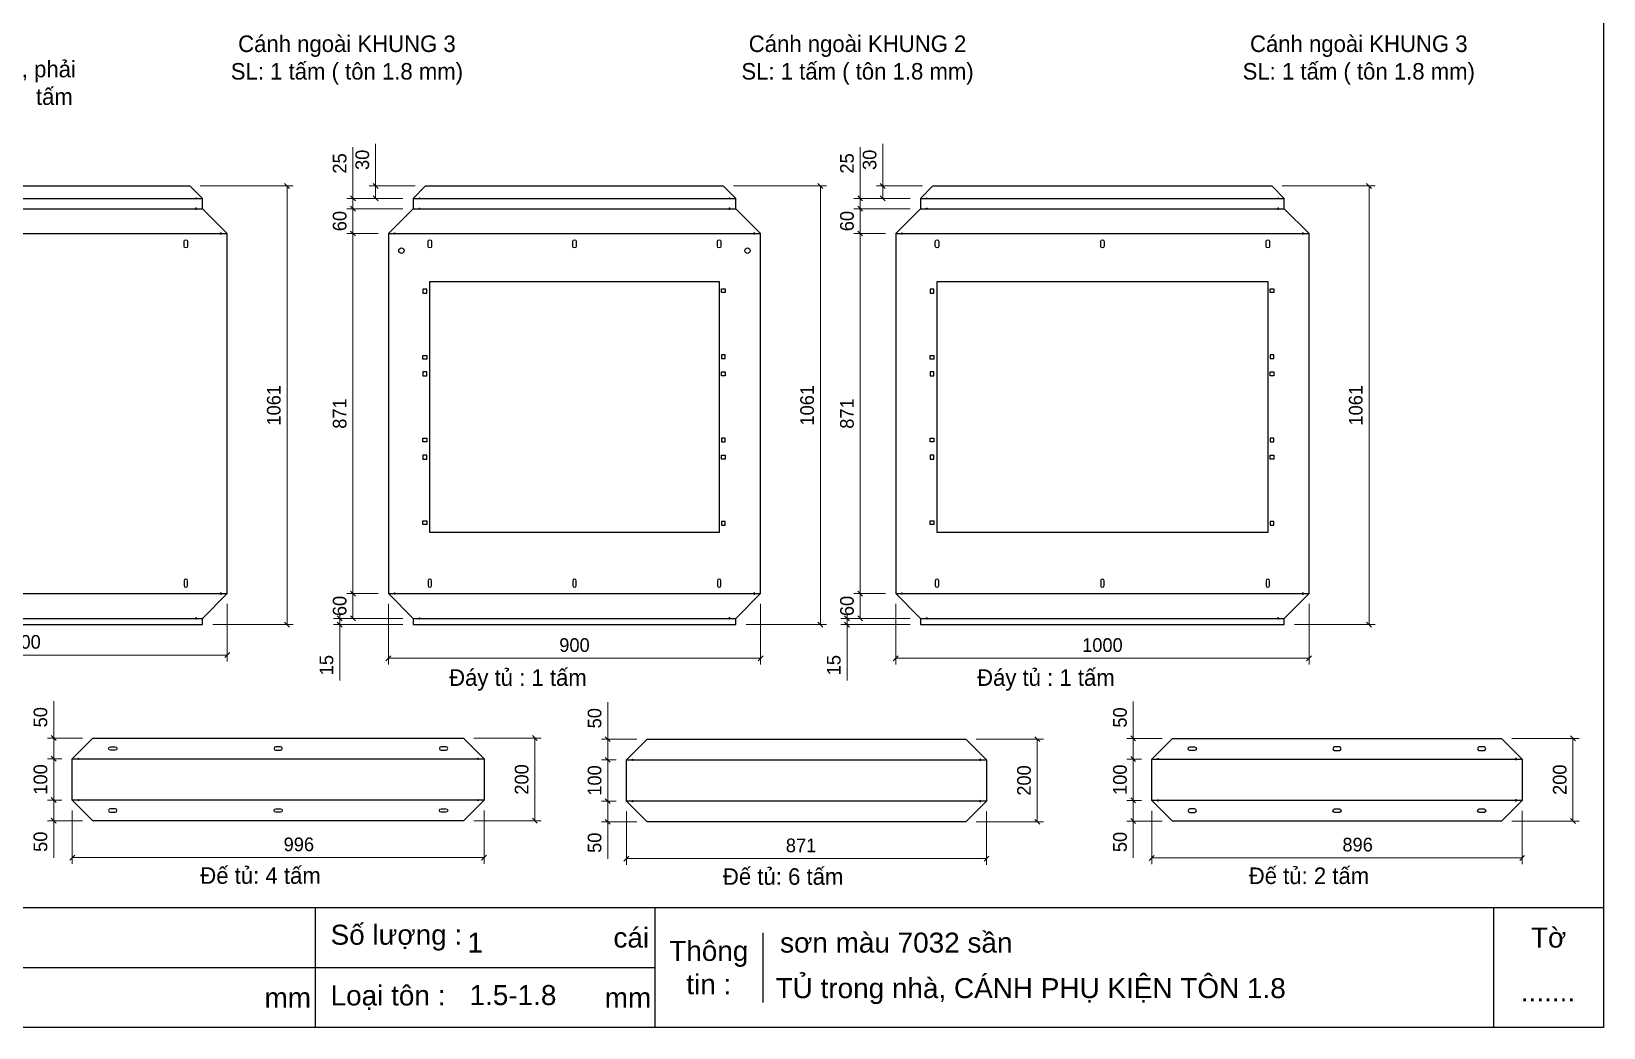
# Model space of a CAD drawing. Header units: millimetres. Extents: x 0 to 7175, y 0 to 5073.
# Drawn here: x 3372 to 7175, y 0 to 2409 of the extents above; entities that cross this region are included whole.
import ezdxf

# ---------------------------------------------------------------- set-up
doc = ezdxf.new("R2010")
doc.units = ezdxf.units.MM
doc.layers.add('CNC', color=7, linetype='Continuous')
doc.layers.add('DIM', color=253, linetype='Continuous')
doc.styles.add('Arial', font='arial.ttf')
doc.dimstyles.new('Dim-33', dxfattribs={"dimtxt": 33, "dimasz": 12, "dimexe": 15, "dimexo": 25, "dimgap": 15, "dimtad": 1, "dimdec": 0, "dimtxsty": 'Standard', "dimblk": 'OBLIQUE', "dimcen": 10, "dimclrd": 5, "dimclre": 5, "dimclrt": 3, "dimazin": 3, "dimtfac": 1, "dimtdec": 0, "dimtmove": 0, "dimatfit": 3, "dimldrblk": 'OPEN30', "dimlwd": 9, "dimlwe": 9})

# ---------------------------------------------------------------- blocks, each defined once
blk = doc.blocks.new('*D44')
at = {"color": 0, "linetype": 'ByBlock', "lineweight": -2}
for p, q in [((4241.8, 899.2), (4229.8, 887.2)), ((5129.8, 887.2), (5141.8, 899.2))]:
    blk.add_line(p, q, dxfattribs=at)
at = {"layer": 'Defpoints', "color": 0, "transparency": 16777216}
for p in [(4235.8, 1049.7), (5135.8, 1049.7), (5135.8, 893.2)]:
    blk.add_point(p, dxfattribs=at)
at = {"layer": 'DIM', "color": 5, "lineweight": 9, "transparency": 16777216}
for p, q in [((4235.8, 1024.7), (4235.8, 878.2)), ((5135.8, 1024.7), (5135.8, 878.2)), ((4235.8, 893.2), (5135.8, 893.2))]:
    blk.add_line(p, q, dxfattribs=at)
at = {"layer": 'DIM', "color": 3, "transparency": 16777216, "insert": (4685.8, 925), "char_height": 33, "attachment_point": 5}
blk.add_mtext('900', dxfattribs=at)
blk = doc.blocks.new('_Oblique')
at = {"color": 0, "linetype": 'ByBlock', "lineweight": -2}
blk.add_line((-0.5, -0.5), (0.5, 0.5), dxfattribs=at)
blk = doc.blocks.new('_Open30')
at = {"color": 0, "linetype": 'ByBlock', "lineweight": -2}
for p, q in [((-1, 0.27), (0, 0)), ((0, 0), (-1, -0.27)), ((0, 0), (-1, 0))]:
    blk.add_line(p, q, dxfattribs=at)
blk = doc.blocks.new('*D45')
at = {"color": 0, "linetype": 'ByBlock', "lineweight": -2}
for p, q in [((4155.9, 1914.7), (4143.9, 1926.7)), ((4143.9, 1055.7), (4155.9, 1043.7))]:
    blk.add_line(p, q, dxfattribs=at)
at = {"layer": 'Defpoints', "color": 0, "transparency": 16777216}
for p in [(4235.8, 1920.7), (4149.9, 1049.7), (4235.8, 1049.7)]:
    blk.add_point(p, dxfattribs=at)
at = {"layer": 'DIM', "color": 5, "lineweight": 9, "transparency": 16777216}
for p, q in [((4210.8, 1920.7), (4134.9, 1920.7)), ((4149.9, 1920.7), (4149.9, 1049.7)), ((4210.8, 1049.7), (4134.9, 1049.7))]:
    blk.add_line(p, q, dxfattribs=at)
at = {"layer": 'DIM', "color": 3, "transparency": 16777216, "insert": (4118, 1485.2), "char_height": 33, "attachment_point": 5, "rotation": 90}
blk.add_mtext('871', dxfattribs=at)
blk = doc.blocks.new('*D46')
at = {"color": 0, "linetype": 'ByBlock', "lineweight": -2}
for p, q in [((4155.9, 1043.7), (4143.9, 1055.7)), ((4143.9, 995.7), (4155.9, 983.7))]:
    blk.add_line(p, q, dxfattribs=at)
at = {"layer": 'Defpoints', "color": 0, "transparency": 16777216}
for p in [(4235.8, 1049.7), (4149.9, 989.7), (4295.8, 989.7)]:
    blk.add_point(p, dxfattribs=at)
at = {"layer": 'DIM', "color": 5, "lineweight": 9, "transparency": 16777216}
for p, q in [((4210.8, 1049.7), (4134.9, 1049.7)), ((4149.9, 1049.7), (4149.9, 989.7)), ((4270.8, 989.7), (4134.9, 989.7))]:
    blk.add_line(p, q, dxfattribs=at)
at = {"layer": 'DIM', "color": 3, "transparency": 16777216, "insert": (4118, 1019.7), "char_height": 33, "attachment_point": 5, "rotation": 90}
blk.add_mtext('60', dxfattribs=at)
blk = doc.blocks.new('*D47')
at = {"color": 0, "linetype": 'ByBlock', "lineweight": -2}
for p, q in [((4112, 995.7), (4124, 983.7)), ((4124, 968.7), (4112, 980.7))]:
    blk.add_line(p, q, dxfattribs=at)
at = {"layer": 'Defpoints', "color": 0, "transparency": 16777216}
for p in [(4295.8, 989.7), (4118, 974.7), (4295.8, 974.7)]:
    blk.add_point(p, dxfattribs=at)
at = {"layer": 'DIM', "color": 5, "lineweight": 9, "transparency": 16777216}
for p, q in [((4270.8, 989.7), (4103, 989.7)), ((4118, 989.7), (4118, 1001.7)), ((4118, 989.7), (4118, 974.7)), ((4270.8, 974.7), (4103, 974.7)), ((4118, 974.7), (4118, 839.4))]:
    blk.add_line(p, q, dxfattribs=at)
at = {"layer": 'DIM', "color": 3, "transparency": 16777216, "insert": (4086.2, 876.6), "char_height": 33, "attachment_point": 5, "rotation": 90}
blk.add_mtext('15', dxfattribs=at)
blk = doc.blocks.new('*D48')
at = {"color": 0, "linetype": 'ByBlock', "lineweight": -2}
for p, q in [((4155.9, 1974.7), (4143.9, 1986.7)), ((4143.9, 1926.7), (4155.9, 1914.7))]:
    blk.add_line(p, q, dxfattribs=at)
at = {"layer": 'Defpoints', "color": 0, "transparency": 16777216}
for p in [(4149.9, 1980.7), (4295.8, 1980.7), (4235.8, 1920.7)]:
    blk.add_point(p, dxfattribs=at)
at = {"layer": 'DIM', "color": 5, "lineweight": 9, "transparency": 16777216}
for p, q in [((4270.8, 1980.7), (4134.9, 1980.7)), ((4149.9, 1920.7), (4149.9, 1980.7)), ((4210.8, 1920.7), (4134.9, 1920.7))]:
    blk.add_line(p, q, dxfattribs=at)
at = {"layer": 'DIM', "color": 3, "transparency": 16777216, "insert": (4118, 1950.7), "char_height": 33, "attachment_point": 5, "rotation": 90}
blk.add_mtext('60', dxfattribs=at)
blk = doc.blocks.new('*D49')
at = {"color": 0, "linetype": 'ByBlock', "lineweight": -2}
for p, q in [((4143.9, 2011.7), (4155.9, 1999.7)), ((4155.9, 1974.7), (4143.9, 1986.7))]:
    blk.add_line(p, q, dxfattribs=at)
at = {"layer": 'Defpoints', "color": 0, "transparency": 16777216}
for p in [(4149.9, 2005.7), (4295.8, 2005.7), (4295.8, 1980.7)]:
    blk.add_point(p, dxfattribs=at)
at = {"layer": 'DIM', "color": 5, "lineweight": 9, "transparency": 16777216}
for p, q in [((4149.9, 2005.7), (4149.9, 2129.3)), ((4270.8, 2005.7), (4134.9, 2005.7)), ((4270.8, 1980.7), (4134.9, 1980.7)), ((4149.9, 1980.7), (4149.9, 2005.7)), ((4149.9, 1980.7), (4149.9, 1968.7))]:
    blk.add_line(p, q, dxfattribs=at)
at = {"layer": 'DIM', "color": 3, "transparency": 16777216, "insert": (4118, 2090.2), "char_height": 33, "attachment_point": 5, "rotation": 90}
blk.add_mtext('25', dxfattribs=at)
blk = doc.blocks.new('*D50')
at = {"color": 0, "linetype": 'ByBlock', "lineweight": -2}
for p, q in [((4210.6, 2029.7), (4198.6, 2041.7)), ((4198.6, 2011.7), (4210.6, 1999.7))]:
    blk.add_line(p, q, dxfattribs=at)
at = {"layer": 'Defpoints', "color": 0, "transparency": 16777216}
for p in [(4204.6, 2035.7), (4325.8, 2035.7), (4295.8, 2005.7)]:
    blk.add_point(p, dxfattribs=at)
at = {"layer": 'DIM', "color": 5, "lineweight": 9, "transparency": 16777216}
for p, q in [((4204.6, 2035.7), (4204.6, 2137.3)), ((4300.8, 2035.7), (4189.6, 2035.7)), ((4204.6, 2005.7), (4204.6, 2035.7)), ((4270.8, 2005.7), (4189.6, 2005.7))]:
    blk.add_line(p, q, dxfattribs=at)
at = {"layer": 'DIM', "color": 3, "transparency": 16777216, "insert": (4172.7, 2098.8), "char_height": 33, "attachment_point": 5, "rotation": 90}
blk.add_mtext('30', dxfattribs=at)
blk = doc.blocks.new('f3daunguoc')
at = {"layer": 'CNC', "color": 2, "lineweight": -3}
blk.add_circle((0, 0), 1.5, dxfattribs=at)
blk = doc.blocks.new('f2dauxuoi')
at = {"layer": 'CNC', "color": 2, "lineweight": -3}
blk.add_circle((0, 0), 1, dxfattribs=at)
blk = doc.blocks.new('*D51')
at = {"color": 0, "linetype": 'ByBlock', "lineweight": -2}
for p, q in [((5286.5, 2029.7), (5274.5, 2041.7)), ((5274.5, 980.7), (5286.5, 968.7))]:
    blk.add_line(p, q, dxfattribs=at)
at = {"layer": 'Defpoints', "color": 0, "transparency": 16777216}
for p in [(5045.8, 2035.7), (5280.5, 2035.7), (5075.8, 974.7)]:
    blk.add_point(p, dxfattribs=at)
at = {"layer": 'DIM', "color": 5, "lineweight": 9, "transparency": 16777216}
for p, q in [((5070.8, 2035.7), (5295.5, 2035.7)), ((5280.5, 974.7), (5280.5, 2035.7)), ((5100.8, 974.7), (5295.5, 974.7))]:
    blk.add_line(p, q, dxfattribs=at)
at = {"layer": 'DIM', "color": 3, "transparency": 16777216, "insert": (5248.6, 1505.2), "char_height": 33, "attachment_point": 5, "rotation": 90}
blk.add_mtext('1061', dxfattribs=at)
blk = doc.blocks.new('*D52')
at = {"color": 0, "linetype": 'ByBlock', "lineweight": -2}
for p, q in [((5468.7, 899.2), (5456.7, 887.2)), ((6456.7, 887.2), (6468.7, 899.2))]:
    blk.add_line(p, q, dxfattribs=at)
at = {"layer": 'Defpoints', "color": 0, "transparency": 16777216}
for p in [(5462.7, 1049.7), (6462.7, 1049.7), (6462.7, 893.2)]:
    blk.add_point(p, dxfattribs=at)
at = {"layer": 'DIM', "color": 5, "lineweight": 9, "transparency": 16777216}
for p, q in [((5462.7, 1024.7), (5462.7, 878.2)), ((6462.7, 1024.7), (6462.7, 878.2)), ((5462.7, 893.2), (6462.7, 893.2))]:
    blk.add_line(p, q, dxfattribs=at)
at = {"layer": 'DIM', "color": 3, "transparency": 16777216, "insert": (5962.7, 925), "char_height": 33, "attachment_point": 5}
blk.add_mtext('1000', dxfattribs=at)
blk = doc.blocks.new('*D53')
at = {"color": 0, "linetype": 'ByBlock', "lineweight": -2}
for p, q in [((5382.8, 1914.7), (5370.8, 1926.7)), ((5370.8, 1055.7), (5382.8, 1043.7))]:
    blk.add_line(p, q, dxfattribs=at)
at = {"layer": 'Defpoints', "color": 0, "transparency": 16777216}
for p in [(5462.7, 1920.7), (5376.8, 1049.7), (5462.7, 1049.7)]:
    blk.add_point(p, dxfattribs=at)
at = {"layer": 'DIM', "color": 5, "lineweight": 9, "transparency": 16777216}
for p, q in [((5437.7, 1920.7), (5361.8, 1920.7)), ((5376.8, 1920.7), (5376.8, 1049.7)), ((5437.7, 1049.7), (5361.8, 1049.7))]:
    blk.add_line(p, q, dxfattribs=at)
at = {"layer": 'DIM', "color": 3, "transparency": 16777216, "insert": (5345, 1485.2), "char_height": 33, "attachment_point": 5, "rotation": 90}
blk.add_mtext('871', dxfattribs=at)
blk = doc.blocks.new('*D54')
at = {"color": 0, "linetype": 'ByBlock', "lineweight": -2}
for p, q in [((5382.8, 1043.7), (5370.8, 1055.7)), ((5370.8, 995.7), (5382.8, 983.7))]:
    blk.add_line(p, q, dxfattribs=at)
at = {"layer": 'Defpoints', "color": 0, "transparency": 16777216}
for p in [(5462.7, 1049.7), (5376.8, 989.7), (5522.7, 989.7)]:
    blk.add_point(p, dxfattribs=at)
at = {"layer": 'DIM', "color": 5, "lineweight": 9, "transparency": 16777216}
for p, q in [((5437.7, 1049.7), (5361.8, 1049.7)), ((5376.8, 1049.7), (5376.8, 989.7)), ((5497.7, 989.7), (5361.8, 989.7))]:
    blk.add_line(p, q, dxfattribs=at)
at = {"layer": 'DIM', "color": 3, "transparency": 16777216, "insert": (5345, 1019.7), "char_height": 33, "attachment_point": 5, "rotation": 90}
blk.add_mtext('60', dxfattribs=at)
blk = doc.blocks.new('*D55')
at = {"color": 0, "linetype": 'ByBlock', "lineweight": -2}
for p, q in [((5339, 995.7), (5351, 983.7)), ((5351, 968.7), (5339, 980.7))]:
    blk.add_line(p, q, dxfattribs=at)
at = {"layer": 'Defpoints', "color": 0, "transparency": 16777216}
for p in [(5522.7, 989.7), (5345, 974.7), (5522.7, 974.7)]:
    blk.add_point(p, dxfattribs=at)
at = {"layer": 'DIM', "color": 5, "lineweight": 9, "transparency": 16777216}
for p, q in [((5497.7, 989.7), (5330, 989.7)), ((5345, 989.7), (5345, 1001.7)), ((5345, 989.7), (5345, 974.7)), ((5497.7, 974.7), (5330, 974.7)), ((5345, 974.7), (5345, 839.4))]:
    blk.add_line(p, q, dxfattribs=at)
at = {"layer": 'DIM', "color": 3, "transparency": 16777216, "insert": (5313.1, 876.6), "char_height": 33, "attachment_point": 5, "rotation": 90}
blk.add_mtext('15', dxfattribs=at)
blk = doc.blocks.new('*D56')
at = {"color": 0, "linetype": 'ByBlock', "lineweight": -2}
for p, q in [((5382.8, 1974.7), (5370.8, 1986.7)), ((5370.8, 1926.7), (5382.8, 1914.7))]:
    blk.add_line(p, q, dxfattribs=at)
at = {"layer": 'Defpoints', "color": 0, "transparency": 16777216}
for p in [(5376.8, 1980.7), (5522.7, 1980.7), (5462.7, 1920.7)]:
    blk.add_point(p, dxfattribs=at)
at = {"layer": 'DIM', "color": 5, "lineweight": 9, "transparency": 16777216}
for p, q in [((5497.7, 1980.7), (5361.8, 1980.7)), ((5376.8, 1920.7), (5376.8, 1980.7)), ((5437.7, 1920.7), (5361.8, 1920.7))]:
    blk.add_line(p, q, dxfattribs=at)
at = {"layer": 'DIM', "color": 3, "transparency": 16777216, "insert": (5345, 1950.7), "char_height": 33, "attachment_point": 5, "rotation": 90}
blk.add_mtext('60', dxfattribs=at)
blk = doc.blocks.new('*D57')
at = {"color": 0, "linetype": 'ByBlock', "lineweight": -2}
for p, q in [((5370.8, 2011.7), (5382.8, 1999.7)), ((5382.8, 1974.7), (5370.8, 1986.7))]:
    blk.add_line(p, q, dxfattribs=at)
at = {"layer": 'Defpoints', "color": 0, "transparency": 16777216}
for p in [(5376.8, 2005.7), (5522.7, 2005.7), (5522.7, 1980.7)]:
    blk.add_point(p, dxfattribs=at)
at = {"layer": 'DIM', "color": 5, "lineweight": 9, "transparency": 16777216}
for p, q in [((5376.8, 2005.7), (5376.8, 2129.3)), ((5497.7, 2005.7), (5361.8, 2005.7)), ((5497.7, 1980.7), (5361.8, 1980.7)), ((5376.8, 1980.7), (5376.8, 2005.7)), ((5376.8, 1980.7), (5376.8, 1968.7))]:
    blk.add_line(p, q, dxfattribs=at)
at = {"layer": 'DIM', "color": 3, "transparency": 16777216, "insert": (5345, 2090.2), "char_height": 33, "attachment_point": 5, "rotation": 90}
blk.add_mtext('25', dxfattribs=at)
blk = doc.blocks.new('*D58')
at = {"color": 0, "linetype": 'ByBlock', "lineweight": -2}
for p, q in [((5437.5, 2029.7), (5425.5, 2041.7)), ((5425.5, 2011.7), (5437.5, 1999.7))]:
    blk.add_line(p, q, dxfattribs=at)
at = {"layer": 'Defpoints', "color": 0, "transparency": 16777216}
for p in [(5431.5, 2035.7), (5552.7, 2035.7), (5522.7, 2005.7)]:
    blk.add_point(p, dxfattribs=at)
at = {"layer": 'DIM', "color": 5, "lineweight": 9, "transparency": 16777216}
for p, q in [((5431.5, 2035.7), (5431.5, 2137.3)), ((5527.7, 2035.7), (5416.5, 2035.7)), ((5431.5, 2005.7), (5431.5, 2035.7)), ((5497.7, 2005.7), (5416.5, 2005.7))]:
    blk.add_line(p, q, dxfattribs=at)
at = {"layer": 'DIM', "color": 3, "transparency": 16777216, "insert": (5399.7, 2098.8), "char_height": 33, "attachment_point": 5, "rotation": 90}
blk.add_mtext('30', dxfattribs=at)
blk = doc.blocks.new('*D59')
at = {"color": 0, "linetype": 'ByBlock', "lineweight": -2}
for p, q in [((6613.5, 2029.7), (6601.5, 2041.7)), ((6601.5, 980.7), (6613.5, 968.7))]:
    blk.add_line(p, q, dxfattribs=at)
at = {"layer": 'Defpoints', "color": 0, "transparency": 16777216}
for p in [(6372.7, 2035.7), (6607.5, 2035.7), (6402.7, 974.7)]:
    blk.add_point(p, dxfattribs=at)
at = {"layer": 'DIM', "color": 5, "lineweight": 9, "transparency": 16777216}
for p, q in [((6397.7, 2035.7), (6622.5, 2035.7)), ((6607.5, 974.7), (6607.5, 2035.7)), ((6427.7, 974.7), (6622.5, 974.7))]:
    blk.add_line(p, q, dxfattribs=at)
at = {"layer": 'DIM', "color": 3, "transparency": 16777216, "insert": (6575.6, 1505.2), "char_height": 33, "attachment_point": 5, "rotation": 90}
blk.add_mtext('1061', dxfattribs=at)
blk = doc.blocks.new('*D60')
at = {"color": 0, "linetype": 'ByBlock', "lineweight": -2}
for p, q in [((2851.8, 906.8), (2839.8, 894.8)), ((3839.8, 894.8), (3851.8, 906.8))]:
    blk.add_line(p, q, dxfattribs=at)
at = {"layer": 'Defpoints', "color": 0, "transparency": 16777216}
for p in [(2845.8, 1049.7), (3845.8, 1049.7), (3845.8, 900.8)]:
    blk.add_point(p, dxfattribs=at)
at = {"layer": 'DIM', "color": 5, "lineweight": 9, "transparency": 16777216}
for p, q in [((2845.8, 1024.7), (2845.8, 885.8)), ((3845.8, 1024.7), (3845.8, 885.8)), ((2845.8, 900.8), (3845.8, 900.8))]:
    blk.add_line(p, q, dxfattribs=at)
at = {"layer": 'DIM', "color": 3, "transparency": 16777216, "insert": (3345.8, 932.7), "char_height": 33, "attachment_point": 5}
blk.add_mtext('1000', dxfattribs=at)
blk = doc.blocks.new('*D67')
at = {"color": 0, "linetype": 'ByBlock', "lineweight": -2}
for p, q in [((3996.6, 2029.7), (3984.6, 2041.7)), ((3984.6, 980.7), (3996.6, 968.7))]:
    blk.add_line(p, q, dxfattribs=at)
at = {"layer": 'Defpoints', "color": 0, "transparency": 16777216}
for p in [(3755.8, 2035.7), (3990.6, 2035.7), (3785.8, 974.7)]:
    blk.add_point(p, dxfattribs=at)
at = {"layer": 'DIM', "color": 5, "lineweight": 9, "transparency": 16777216}
for p, q in [((3780.8, 2035.7), (4005.6, 2035.7)), ((3990.6, 974.7), (3990.6, 2035.7)), ((3810.8, 974.7), (4005.6, 974.7))]:
    blk.add_line(p, q, dxfattribs=at)
at = {"layer": 'DIM', "color": 3, "transparency": 16777216, "insert": (3958.7, 1505.2), "char_height": 33, "attachment_point": 5, "rotation": 90}
blk.add_mtext('1061', dxfattribs=at)
blk = doc.blocks.new('ovan8.5x20')
at = {"layer": 'CNC', "color": 2, "lineweight": -3}
for p, q in [((5.7, 4.2), (-5.8, 4.2)), ((-5.8, -4.2), (5.7, -4.2))]:
    blk.add_line(p, q, dxfattribs=at)
for centre, start, end in [((-5.8, 0), 90, 270), ((5.7, 0), 270, 90)]:
    blk.add_arc(centre, 4.25, start, end, dxfattribs=at)
blk = doc.blocks.new('*D76')
at = {"color": 0, "linetype": 'ByBlock', "lineweight": -2}
for p, q in [((4595.9, 694.1), (4583.9, 706.1)), ((4583.9, 506.1), (4595.9, 494.1))]:
    blk.add_line(p, q, dxfattribs=at)
at = {"layer": 'Defpoints', "color": 0, "transparency": 16777216}
for p in [(4417.1, 700.1), (4417.1, 500.1), (4589.9, 500.1)]:
    blk.add_point(p, dxfattribs=at)
at = {"layer": 'DIM', "color": 5, "lineweight": 9, "transparency": 16777216}
for p, q in [((4442.1, 700.1), (4604.9, 700.1)), ((4589.9, 700.1), (4589.9, 500.1)), ((4442.1, 500.1), (4604.9, 500.1))]:
    blk.add_line(p, q, dxfattribs=at)
at = {"layer": 'DIM', "color": 3, "transparency": 16777216, "insert": (4558.1, 600.1), "char_height": 33, "attachment_point": 5, "rotation": 90}
blk.add_mtext('200', dxfattribs=at)
blk = doc.blocks.new('*D77')
at = {"color": 0, "linetype": 'ByBlock', "lineweight": -2}
for p, q in [((3477.1, 417), (3465.1, 405)), ((4461.1, 405), (4473.1, 417))]:
    blk.add_line(p, q, dxfattribs=at)
at = {"layer": 'Defpoints', "color": 0, "transparency": 16777216}
for p in [(3471.1, 550.1), (4467.1, 550.1), (4467.1, 411)]:
    blk.add_point(p, dxfattribs=at)
at = {"layer": 'DIM', "color": 5, "lineweight": 9, "transparency": 16777216}
for p, q in [((3471.1, 525.1), (3471.1, 396)), ((4467.1, 525.1), (4467.1, 396)), ((3471.1, 411), (4467.1, 411))]:
    blk.add_line(p, q, dxfattribs=at)
at = {"layer": 'DIM', "color": 3, "transparency": 16777216, "insert": (4019.1, 442.9), "char_height": 33, "attachment_point": 5}
blk.add_mtext('996', dxfattribs=at)
blk = doc.blocks.new('*D78')
at = {"color": 0, "linetype": 'ByBlock', "lineweight": -2}
for p, q in [((3432.2, 644.1), (3420.2, 656.1)), ((3420.2, 556.1), (3432.2, 544.1))]:
    blk.add_line(p, q, dxfattribs=at)
at = {"layer": 'Defpoints', "color": 0, "transparency": 16777216}
for p in [(3471.1, 650.1), (3426.2, 550.1), (3471.1, 550.1)]:
    blk.add_point(p, dxfattribs=at)
at = {"layer": 'DIM', "color": 5, "lineweight": 9, "transparency": 16777216}
for p, q in [((3446.1, 650.1), (3411.2, 650.1)), ((3426.2, 650.1), (3426.2, 550.1)), ((3446.1, 550.1), (3411.2, 550.1))]:
    blk.add_line(p, q, dxfattribs=at)
at = {"layer": 'DIM', "color": 3, "transparency": 16777216, "insert": (3394.3, 600.1), "char_height": 33, "attachment_point": 5, "rotation": 90}
blk.add_mtext('100', dxfattribs=at)
blk = doc.blocks.new('*D79')
at = {"color": 0, "linetype": 'ByBlock', "lineweight": -2}
for p, q in [((3432.2, 694.1), (3420.2, 706.1)), ((3420.2, 656.1), (3432.2, 644.1))]:
    blk.add_line(p, q, dxfattribs=at)
at = {"layer": 'Defpoints', "color": 0, "transparency": 16777216}
for p in [(3426.2, 700.1), (3521.1, 700.1), (3471.1, 650.1)]:
    blk.add_point(p, dxfattribs=at)
at = {"layer": 'DIM', "color": 5, "lineweight": 9, "transparency": 16777216}
for p, q in [((3426.2, 700.1), (3426.2, 789.2)), ((3496.1, 700.1), (3411.2, 700.1)), ((3426.2, 650.1), (3426.2, 700.1)), ((3446.1, 650.1), (3411.2, 650.1))]:
    blk.add_line(p, q, dxfattribs=at)
at = {"layer": 'DIM', "color": 3, "transparency": 16777216, "insert": (3394.3, 750.6), "char_height": 33, "attachment_point": 5, "rotation": 90}
blk.add_mtext('50', dxfattribs=at)
blk = doc.blocks.new('*D80')
at = {"color": 0, "linetype": 'ByBlock', "lineweight": -2}
for p, q in [((3432.2, 544.1), (3420.2, 556.1)), ((3420.2, 506.1), (3432.2, 494.1))]:
    blk.add_line(p, q, dxfattribs=at)
at = {"layer": 'Defpoints', "color": 0, "transparency": 16777216}
for p in [(3471.1, 550.1), (3426.2, 500.1), (3521.1, 500.1)]:
    blk.add_point(p, dxfattribs=at)
at = {"layer": 'DIM', "color": 5, "lineweight": 9, "transparency": 16777216}
for p, q in [((3446.1, 550.1), (3411.2, 550.1)), ((3426.2, 550.1), (3426.2, 500.1)), ((3496.1, 500.1), (3411.2, 500.1)), ((3426.2, 500.1), (3426.2, 410.9))]:
    blk.add_line(p, q, dxfattribs=at)
at = {"layer": 'DIM', "color": 3, "transparency": 16777216, "insert": (3394.3, 449.5), "char_height": 33, "attachment_point": 5, "rotation": 90}
blk.add_mtext('50', dxfattribs=at)
blk = doc.blocks.new('*D81')
at = {"color": 0, "linetype": 'ByBlock', "lineweight": -2}
for p, q in [((7106.9, 693.5), (7094.9, 705.5)), ((7094.9, 505.5), (7106.9, 493.5))]:
    blk.add_line(p, q, dxfattribs=at)
at = {"layer": 'Defpoints', "color": 0, "transparency": 16777216}
for p in [(6928, 699.5), (6928, 499.5), (7100.9, 499.5)]:
    blk.add_point(p, dxfattribs=at)
at = {"layer": 'DIM', "color": 5, "lineweight": 9, "transparency": 16777216}
for p, q in [((6953, 699.5), (7115.9, 699.5)), ((7100.9, 699.5), (7100.9, 499.5)), ((6953, 499.5), (7115.9, 499.5))]:
    blk.add_line(p, q, dxfattribs=at)
at = {"layer": 'DIM', "color": 3, "transparency": 16777216, "insert": (7069, 599.5), "char_height": 33, "attachment_point": 5, "rotation": 90}
blk.add_mtext('200', dxfattribs=at)
blk = doc.blocks.new('*D82')
at = {"color": 0, "linetype": 'ByBlock', "lineweight": -2}
for p, q in [((6088, 416.4), (6076, 404.4)), ((6972, 404.4), (6984, 416.4))]:
    blk.add_line(p, q, dxfattribs=at)
at = {"layer": 'Defpoints', "color": 0, "transparency": 16777216}
for p in [(6082, 549.5), (6978, 549.5), (6978, 410.4)]:
    blk.add_point(p, dxfattribs=at)
at = {"layer": 'DIM', "color": 5, "lineweight": 9, "transparency": 16777216}
for p, q in [((6082, 524.5), (6082, 395.4)), ((6978, 524.5), (6978, 395.4)), ((6082, 410.4), (6978, 410.4))]:
    blk.add_line(p, q, dxfattribs=at)
at = {"layer": 'DIM', "color": 3, "transparency": 16777216, "insert": (6580, 442.3), "char_height": 33, "attachment_point": 5}
blk.add_mtext('896', dxfattribs=at)
blk = doc.blocks.new('*D83')
at = {"color": 0, "linetype": 'ByBlock', "lineweight": -2}
for p, q in [((6043.1, 643.5), (6031.1, 655.5)), ((6031.1, 555.5), (6043.1, 543.5))]:
    blk.add_line(p, q, dxfattribs=at)
at = {"layer": 'Defpoints', "color": 0, "transparency": 16777216}
for p in [(6082, 649.5), (6037.1, 549.5), (6082, 549.5)]:
    blk.add_point(p, dxfattribs=at)
at = {"layer": 'DIM', "color": 5, "lineweight": 9, "transparency": 16777216}
for p, q in [((6057, 649.5), (6022.1, 649.5)), ((6037.1, 649.5), (6037.1, 549.5)), ((6057, 549.5), (6022.1, 549.5))]:
    blk.add_line(p, q, dxfattribs=at)
at = {"layer": 'DIM', "color": 3, "transparency": 16777216, "insert": (6005.3, 599.5), "char_height": 33, "attachment_point": 5, "rotation": 90}
blk.add_mtext('100', dxfattribs=at)
blk = doc.blocks.new('*D84')
at = {"color": 0, "linetype": 'ByBlock', "lineweight": -2}
for p, q in [((6043.1, 693.5), (6031.1, 705.5)), ((6031.1, 655.5), (6043.1, 643.5))]:
    blk.add_line(p, q, dxfattribs=at)
at = {"layer": 'Defpoints', "color": 0, "transparency": 16777216}
for p in [(6037.1, 699.5), (6132, 699.5), (6082, 649.5)]:
    blk.add_point(p, dxfattribs=at)
at = {"layer": 'DIM', "color": 5, "lineweight": 9, "transparency": 16777216}
for p, q in [((6037.1, 699.5), (6037.1, 788.6)), ((6107, 699.5), (6022.1, 699.5)), ((6037.1, 649.5), (6037.1, 699.5)), ((6057, 649.5), (6022.1, 649.5))]:
    blk.add_line(p, q, dxfattribs=at)
at = {"layer": 'DIM', "color": 3, "transparency": 16777216, "insert": (6005.3, 750), "char_height": 33, "attachment_point": 5, "rotation": 90}
blk.add_mtext('50', dxfattribs=at)
blk = doc.blocks.new('*D85')
at = {"color": 0, "linetype": 'ByBlock', "lineweight": -2}
for p, q in [((6043.1, 543.5), (6031.1, 555.5)), ((6031.1, 505.5), (6043.1, 493.5))]:
    blk.add_line(p, q, dxfattribs=at)
at = {"layer": 'Defpoints', "color": 0, "transparency": 16777216}
for p in [(6082, 549.5), (6037.1, 499.5), (6132, 499.5)]:
    blk.add_point(p, dxfattribs=at)
at = {"layer": 'DIM', "color": 5, "lineweight": 9, "transparency": 16777216}
for p, q in [((6057, 549.5), (6022.1, 549.5)), ((6037.1, 549.5), (6037.1, 499.5)), ((6107, 499.5), (6022.1, 499.5)), ((6037.1, 499.5), (6037.1, 410.3))]:
    blk.add_line(p, q, dxfattribs=at)
at = {"layer": 'DIM', "color": 3, "transparency": 16777216, "insert": (6005.3, 448.9), "char_height": 33, "attachment_point": 5, "rotation": 90}
blk.add_mtext('50', dxfattribs=at)
blk = doc.blocks.new('*D86')
at = {"color": 0, "linetype": 'ByBlock', "lineweight": -2}
for p, q in [((5811.1, 691.6), (5799.1, 703.6)), ((5799.1, 503.6), (5811.1, 491.6))]:
    blk.add_line(p, q, dxfattribs=at)
at = {"layer": 'Defpoints', "color": 0, "transparency": 16777216}
for p in [(5632.3, 697.6), (5632.3, 497.6), (5805.1, 497.6)]:
    blk.add_point(p, dxfattribs=at)
at = {"layer": 'DIM', "color": 5, "lineweight": 9, "transparency": 16777216}
for p, q in [((5657.3, 697.6), (5820.1, 697.6)), ((5805.1, 697.6), (5805.1, 497.6)), ((5657.3, 497.6), (5820.1, 497.6))]:
    blk.add_line(p, q, dxfattribs=at)
at = {"layer": 'DIM', "color": 3, "transparency": 16777216, "insert": (5773.2, 597.6), "char_height": 33, "attachment_point": 5, "rotation": 90}
blk.add_mtext('200', dxfattribs=at)
blk = doc.blocks.new('*D87')
at = {"color": 0, "linetype": 'ByBlock', "lineweight": -2}
for p, q in [((4817.3, 414.6), (4805.3, 402.6)), ((5676.3, 402.6), (5688.3, 414.6))]:
    blk.add_line(p, q, dxfattribs=at)
at = {"layer": 'Defpoints', "color": 0, "transparency": 16777216}
for p in [(4811.3, 547.6), (5682.3, 547.6), (5682.3, 408.6)]:
    blk.add_point(p, dxfattribs=at)
at = {"layer": 'DIM', "color": 5, "lineweight": 9, "transparency": 16777216}
for p, q in [((4811.3, 522.6), (4811.3, 393.6)), ((5682.3, 522.6), (5682.3, 393.6)), ((4811.3, 408.6), (5682.3, 408.6))]:
    blk.add_line(p, q, dxfattribs=at)
at = {"layer": 'DIM', "color": 3, "transparency": 16777216, "insert": (5233.8, 440.4), "char_height": 33, "attachment_point": 5}
blk.add_mtext('871', dxfattribs=at)
blk = doc.blocks.new('*D88')
at = {"color": 0, "linetype": 'ByBlock', "lineweight": -2}
for p, q in [((4772.3, 641.6), (4760.3, 653.6)), ((4760.3, 553.6), (4772.3, 541.6))]:
    blk.add_line(p, q, dxfattribs=at)
at = {"layer": 'Defpoints', "color": 0, "transparency": 16777216}
for p in [(4811.3, 647.6), (4766.3, 547.6), (4811.3, 547.6)]:
    blk.add_point(p, dxfattribs=at)
at = {"layer": 'DIM', "color": 5, "lineweight": 9, "transparency": 16777216}
for p, q in [((4786.3, 647.6), (4751.3, 647.6)), ((4766.3, 647.6), (4766.3, 547.6)), ((4786.3, 547.6), (4751.3, 547.6))]:
    blk.add_line(p, q, dxfattribs=at)
at = {"layer": 'DIM', "color": 3, "transparency": 16777216, "insert": (4734.5, 597.6), "char_height": 33, "attachment_point": 5, "rotation": 90}
blk.add_mtext('100', dxfattribs=at)
blk = doc.blocks.new('*D89')
at = {"color": 0, "linetype": 'ByBlock', "lineweight": -2}
for p, q in [((4772.3, 691.6), (4760.3, 703.6)), ((4760.3, 653.6), (4772.3, 641.6))]:
    blk.add_line(p, q, dxfattribs=at)
at = {"layer": 'Defpoints', "color": 0, "transparency": 16777216}
for p in [(4766.3, 697.6), (4861.3, 697.6), (4811.3, 647.6)]:
    blk.add_point(p, dxfattribs=at)
at = {"layer": 'DIM', "color": 5, "lineweight": 9, "transparency": 16777216}
for p, q in [((4766.3, 697.6), (4766.3, 786.8)), ((4836.3, 697.6), (4751.3, 697.6)), ((4766.3, 647.6), (4766.3, 697.6)), ((4786.3, 647.6), (4751.3, 647.6))]:
    blk.add_line(p, q, dxfattribs=at)
at = {"layer": 'DIM', "color": 3, "transparency": 16777216, "insert": (4734.5, 748.2), "char_height": 33, "attachment_point": 5, "rotation": 90}
blk.add_mtext('50', dxfattribs=at)
blk = doc.blocks.new('*D90')
at = {"color": 0, "linetype": 'ByBlock', "lineweight": -2}
for p, q in [((4772.3, 541.6), (4760.3, 553.6)), ((4760.3, 503.6), (4772.3, 491.6))]:
    blk.add_line(p, q, dxfattribs=at)
at = {"layer": 'Defpoints', "color": 0, "transparency": 16777216}
for p in [(4811.3, 547.6), (4766.3, 497.6), (4861.3, 497.6)]:
    blk.add_point(p, dxfattribs=at)
at = {"layer": 'DIM', "color": 5, "lineweight": 9, "transparency": 16777216}
for p, q in [((4786.3, 547.6), (4751.3, 547.6)), ((4766.3, 547.6), (4766.3, 497.6)), ((4836.3, 497.6), (4751.3, 497.6)), ((4766.3, 497.6), (4766.3, 408.4))]:
    blk.add_line(p, q, dxfattribs=at)
at = {"layer": 'DIM', "color": 3, "transparency": 16777216, "insert": (4734.5, 447), "char_height": 33, "attachment_point": 5, "rotation": 90}
blk.add_mtext('50', dxfattribs=at)
blk = doc.blocks.new('KHUNG CHUẨN')
at = {"color": 7}
for p, q in [((19889.2, -28535.2), (16919.2, -28535.2)), ((18599.2, -28535.2), (18599.2, -28655.2)), ((18939.2, -28535.2), (18939.2, -28655.2)), ((19779.2, -28535.2), (19779.2, -28655.2)), ((19047.6, -28560.2), (19047.6, -28630.2)), ((18939.2, -28595.2), (16919.2, -28595.2))]:
    blk.add_line(p, q, dxfattribs=at)
blk.add_lwpolyline([(16919.2, -26555.2), (19889.2, -26555.2), (19889.2, -28655.2), (16919.2, -28655.2)], close=True, dxfattribs=at)
at = {"color": 2, "char_height": 20, "style": 'Arial'}
for s, insert, width, attachment_point in [('  Số lượng :', (18599.2, -28565.2), 917.634, 4), ('cái', (18897.9, -28565.2), 63.517, 4), ('Thông\\Ptin :', (18993.4, -28595.2), 108.311, 5), ('Tờ', (19834.2, -28565.2), 110, 5), ('  Loại tôn :', (18599.2, -28625.2), 917.634, 4), ('mm', (18548.6, -28625.2), 73.831, 4), ('mm', (18889.2, -28625.2), 917.634, 4)]:
    blk.add_mtext(s, dxfattribs=dict(at, insert=insert, width=width, attachment_point=attachment_point))
at = {"color": 3, "style": 'Arial'}
for tag, p in [('#01', (17055.6, -28580.1)), ('#02', (17431.4, -28580.1)), ('#03', (18030.6, -28580.1)), ('#08', (18751.7, -28580.1)), ('#10', (19064.8, -28580.1)), ('#04', (17024.8, -28634.6)), ('#05', (17308.5, -28633)), ('#06', (17632.7, -28633.7)), ('#07', (18002, -28634.7)), ('#09', (18753.8, -28632.6)), ('#11', (19060.3, -28625.7)), ('#12', (19806.5, -28628.9))]:
    blk.add_attdef(tag, p, '', height=20, dxfattribs=at)

msp = doc.modelspace()

# ---------------------------------------------------------------- linework, layer by layer
at = {"color": 7}
for p, q in [((2935.8, 2035.7), (3755.8, 2035.7)), ((3785.8, 2005.7), (3755.8, 2035.7)), ((4295.8, 2005.7), (4325.8, 2035.7)), ((4325.8, 2035.7), (5045.8, 2035.7)), ((5075.8, 2005.7), (5045.8, 2035.7)), ((5522.7, 2005.7), (5552.7, 2035.7)), ((5552.7, 2035.7), (6372.7, 2035.7)), ((6402.7, 2005.7), (6372.7, 2035.7)), ((2905.8, 2005.7), (3785.8, 2005.7)), ((2905.8, 1980.7), (3785.8, 1980.7)), ((3785.8, 1980.7), (3845.8, 1920.7)), ((4295.8, 1980.7), (4235.8, 1920.7)), ((4295.8, 2005.7), (5075.8, 2005.7)), ((4295.8, 1980.7), (5075.8, 1980.7)), ((5075.8, 1980.7), (5135.8, 1920.7)), ((5522.7, 1980.7), (5462.7, 1920.7)), ((5522.7, 2005.7), (6402.7, 2005.7)), ((5522.7, 1980.7), (6402.7, 1980.7)), ((6402.7, 1980.7), (6462.7, 1920.7)), ((2845.8, 1920.7), (3845.8, 1920.7)), ((4235.8, 1920.7), (5135.8, 1920.7)), ((5462.7, 1920.7), (6462.7, 1920.7)), ((2845.8, 1049.7), (3845.8, 1049.7)), ((3845.8, 1049.7), (3785.8, 989.7)), ((4235.8, 1049.7), (5135.8, 1049.7)), ((4235.8, 1049.7), (4295.8, 989.7)), ((5135.8, 1049.7), (5075.8, 989.7)), ((5462.7, 1049.7), (6462.7, 1049.7)), ((5462.7, 1049.7), (5522.7, 989.7)), ((6462.7, 1049.7), (6402.7, 989.7)), ((2905.8, 989.7), (3785.8, 989.7)), ((4295.8, 989.7), (5075.8, 989.7)), ((5522.7, 989.7), (6402.7, 989.7)), ((3471.1, 650.1), (3521.1, 700.1)), ((3521.1, 700.1), (4417.1, 700.1)), ((4417.1, 700.1), (4467.1, 650.1)), ((4811.3, 647.6), (4861.3, 697.6)), ((4861.3, 697.6), (5632.3, 697.6)), ((5632.3, 697.6), (5682.3, 647.6)), ((6082, 649.5), (6132, 699.5)), ((6132, 699.5), (6928, 699.5)), ((6928, 699.5), (6978, 649.5)), ((3471.1, 650.1), (4467.1, 650.1)), ((3471.1, 550.1), (3471.1, 650.1)), ((4467.1, 650.1), (4467.1, 550.1)), ((4811.3, 647.6), (5682.3, 647.6)), ((4811.3, 547.6), (4811.3, 647.6)), ((5682.3, 647.6), (5682.3, 547.6)), ((6082, 649.5), (6978, 649.5)), ((6082, 549.5), (6082, 649.5)), ((6978, 649.5), (6978, 549.5)), ((4467.1, 550.1), (3471.1, 550.1)), ((3471.1, 550.1), (3521.1, 500.1)), ((4467.1, 550.1), (4417.1, 500.1)), ((5682.3, 547.6), (4811.3, 547.6)), ((4811.3, 547.6), (4861.3, 497.6)), ((5682.3, 547.6), (5632.3, 497.6)), ((6978, 549.5), (6082, 549.5)), ((6082, 549.5), (6132, 499.5)), ((6978, 549.5), (6928, 499.5)), ((4417.1, 500.1), (3521.1, 500.1)), ((5632.3, 497.6), (4861.3, 497.6)), ((6928, 499.5), (6132, 499.5))]:
    msp.add_line(p, q, dxfattribs=at)
for points in [[(3785.8, 1980.7), (3785.8, 2005.7)], [(4295.8, 2005.7), (4295.8, 1980.7)], [(5075.8, 1980.7), (5075.8, 2005.7)], [(5522.7, 2005.7), (5522.7, 1980.7)], [(6402.7, 1980.7), (6402.7, 2005.7)], [(3845.8, 1049.7), (3845.8, 1920.7)], [(4235.8, 1920.7), (4235.8, 1049.7)], [(5135.8, 1049.7), (5135.8, 1920.7)], [(5462.7, 1920.7), (5462.7, 1049.7)], [(6462.7, 1049.7), (6462.7, 1920.7)], [(2905.8, 989.7), (2905.8, 974.7), (3785.8, 974.7), (3785.8, 989.7)], [(4295.8, 989.7), (4295.8, 974.7), (5075.8, 974.7), (5075.8, 989.7)], [(5522.7, 989.7), (5522.7, 974.7), (6402.7, 974.7), (6402.7, 989.7)]]:
    msp.add_lwpolyline(points, dxfattribs=at)
at = {"color": 2, "ltscale": 3}
for points in [[(4335.8, 1804.7), (5035.8, 1804.7), (5035.8, 1197.7), (4335.8, 1197.7)], [(5050.3, 1778.2), (5041.3, 1778.2), (5041.3, 1787.2), (5050.3, 1787.2)], [(5562.7, 1804.7), (6362.7, 1804.7), (6362.7, 1197.7), (5562.7, 1197.7)], [(6377.2, 1778.2), (6368.2, 1778.2), (6368.2, 1787.2), (6377.2, 1787.2)], [(4319.3, 1776.7), (4328.3, 1776.7), (4328.3, 1785.7), (4319.3, 1785.7)], [(5546.2, 1776.7), (5555.2, 1776.7), (5555.2, 1785.7), (5546.2, 1785.7)], [(4319.3, 1625.5), (4328.3, 1625.5), (4328.3, 1616.5), (4319.3, 1616.5)], [(5050.3, 1627), (5041.3, 1627), (5041.3, 1618), (5050.3, 1618)], [(5546.2, 1625.5), (5555.2, 1625.5), (5555.2, 1616.5), (5546.2, 1616.5)], [(6377.2, 1627), (6368.2, 1627), (6368.2, 1618), (6377.2, 1618)], [(4319.3, 1576.7), (4328.3, 1576.7), (4328.3, 1585.7), (4319.3, 1585.7)], [(5050.3, 1576.7), (5041.3, 1576.7), (5041.3, 1585.7), (5050.3, 1585.7)], [(5546.2, 1576.7), (5555.2, 1576.7), (5555.2, 1585.7), (5546.2, 1585.7)], [(6377.2, 1576.7), (6368.2, 1576.7), (6368.2, 1585.7), (6377.2, 1585.7)], [(4319.3, 1425.5), (4328.3, 1425.5), (4328.3, 1416.5), (4319.3, 1416.5)], [(5050.3, 1425.5), (5041.3, 1425.5), (5041.3, 1416.5), (5050.3, 1416.5)], [(5546.2, 1425.5), (5555.2, 1425.5), (5555.2, 1416.5), (5546.2, 1416.5)], [(6377.2, 1425.5), (6368.2, 1425.5), (6368.2, 1416.5), (6377.2, 1416.5)], [(4319.3, 1375.2), (4328.3, 1375.2), (4328.3, 1384.2), (4319.3, 1384.2)], [(5050.3, 1375.2), (5041.3, 1375.2), (5041.3, 1384.2), (5050.3, 1384.2)], [(5546.2, 1375.2), (5555.2, 1375.2), (5555.2, 1384.2), (5546.2, 1384.2)], [(6377.2, 1375.2), (6368.2, 1375.2), (6368.2, 1384.2), (6377.2, 1384.2)], [(4319.3, 1225.5), (4328.3, 1225.5), (4328.3, 1216.5), (4319.3, 1216.5)], [(5050.3, 1224), (5041.3, 1224), (5041.3, 1215), (5050.3, 1215)], [(5546.2, 1225.5), (5555.2, 1225.5), (5555.2, 1216.5), (5546.2, 1216.5)], [(6377.2, 1224), (6368.2, 1224), (6368.2, 1215), (6377.2, 1215)]]:
    msp.add_lwpolyline(points, close=True, dxfattribs=at)
at = {"color": 2}
for centre in [(4267.3, 1879.2), (5104.3, 1879.2)]:
    msp.add_circle(centre, 6.5, dxfattribs=at)

# ---------------------------------------------------------------- block references
at = {"color": 3}
ref = msp.add_blockref('KHUNG CHUẨN', (-40872.9, 69224.1), dxfattribs=dict(at, xscale=2.415765000009741, yscale=2.415765000009741, zscale=2.415765000009741))
ref.add_attrib('#08', '1', (4426.8, 181.3), dxfattribs={"color": 3, "height": 48.3, "style": 'Arial'})
ref.add_attrib('#09', '1.5-1.8', (4432, 54.5), dxfattribs={"color": 3, "height": 48.32, "style": 'Arial'})
ref.add_attrib('#10', 'sơn màu 7032 sần', (5183.1, 181.3), dxfattribs={"color": 3, "height": 48.315, "style": 'Arial'})
ref.add_attrib('#11', 'TỦ trong nhà, CÁNH PHỤ KIỆN TÔN 1.8', (5172.3, 71.2), dxfattribs={"color": 3, "height": 48.315, "style": 'Arial'})
ref.add_attrib('#12', '.......', (6974.8, 63.4), dxfattribs={"color": 3, "height": 48.32, "style": 'Arial'})
at = {"lineweight": -3, "xscale": -1, "rotation": 90}
for name, p in [('f3daunguoc', (3770.8, 1980.7)), ('f2dauxuoi', (4310.8, 2005.7)), ('f3daunguoc', (5060.8, 1980.7)), ('f2dauxuoi', (5537.7, 2005.7)), ('f3daunguoc', (6387.7, 1980.7)), ('f3daunguoc', (3830.8, 1920.7)), ('f3daunguoc', (5120.8, 1920.7)), ('f3daunguoc', (6447.7, 1920.7)), ('f3daunguoc', (3830.8, 1049.7)), ('f3daunguoc', (5120.8, 1049.7)), ('f3daunguoc', (6447.7, 1049.7)), ('f3daunguoc', (3770.8, 989.7)), ('f3daunguoc', (5060.8, 989.7)), ('f3daunguoc', (6387.7, 989.7)), ('f3daunguoc', (4452.1, 650.1)), ('f3daunguoc', (5667.3, 647.6)), ('f3daunguoc', (6963, 649.5)), ('f3daunguoc', (4452.1, 550.1)), ('f3daunguoc', (5667.3, 547.6)), ('f3daunguoc', (6963, 549.5))]:
    msp.add_blockref(name, p, dxfattribs=at)
at = {"lineweight": -3, "rotation": 270}
for name, p in [('f2dauxuoi', (3770.8, 2005.7)), ('f3daunguoc', (4310.8, 1980.7)), ('f2dauxuoi', (5060.8, 2005.7)), ('f3daunguoc', (5537.7, 1980.7)), ('f2dauxuoi', (6387.7, 2005.7)), ('f3daunguoc', (4250.8, 1920.7)), ('f3daunguoc', (5477.7, 1920.7)), ('f3daunguoc', (4250.8, 1049.7)), ('f3daunguoc', (5477.7, 1049.7)), ('f3daunguoc', (4310.8, 989.7)), ('f3daunguoc', (5537.7, 989.7)), ('f3daunguoc', (3486.1, 650.1)), ('f3daunguoc', (4826.3, 647.6)), ('f3daunguoc', (6097, 649.5)), ('f3daunguoc', (3486.1, 550.1)), ('f3daunguoc', (4826.3, 547.6)), ('f3daunguoc', (6097, 549.5))]:
    msp.add_blockref(name, p, dxfattribs=at)
at = {"layer": 'CNC', "lineweight": -3, "xscale": -1}
for p, rotation in [((3745.8, 1895.6), 90), ((4335.8, 1895.6), 90), ((4685.8, 1895.6), 90), ((5035.8, 1895.6), 90), ((5562.7, 1895.6), 90), ((5962.7, 1895.6), 90), ((6362.7, 1895.6), 90), ((3569.1, 675.1), 180), ((6180, 674.5), 180)]:
    msp.add_blockref('ovan8.5x20', p, dxfattribs=dict(at, rotation=rotation))
at = {"layer": 'CNC', "lineweight": -3}
for p, rotation in [((3745.8, 1074.9), 90), ((4335.8, 1074.9), 90), ((4685.8, 1074.9), 90), ((5035.8, 1074.9), 90), ((5562.7, 1074.9), 90), ((5962.7, 1074.9), 90), ((6362.7, 1074.9), 90), ((3969.1, 675.1), 180), ((4369.1, 675.1), 180), ((6530, 674.5), 180), ((6880, 674.5), 180)]:
    msp.add_blockref('ovan8.5x20', p, dxfattribs=dict(at, rotation=rotation))
for p in [(3569.1, 525.1), (6180, 524.5)]:
    msp.add_blockref('ovan8.5x20', p, dxfattribs=at)
at = {"layer": 'CNC', "lineweight": -3, "xscale": -1}
for p in [(3969.1, 525.1), (4369.1, 525.1), (6530, 524.5), (6880, 524.5)]:
    msp.add_blockref('ovan8.5x20', p, dxfattribs=at)

# ---------------------------------------------------------------- texts
at = {"color": 2, "char_height": 40, "attachment_point": 5}
for s, insert, width in [('Cánh ngoài KHUNG 3^JSL: 1 tấm ( tôn 1.8 mm)', (4135.4, 2340.3), 875), ('Cánh ngoài KHUNG 2^JSL: 1 tấm ( tôn 1.8 mm)', (5370.4, 2340.3), 875), ('Cánh ngoài KHUNG 3^JSL: 1 tấm ( tôn 1.8 mm)', (6582.8, 2340.3), 875), ('Hèm , phải\\PSL: 3  tấm', (3350.5, 2284.8), 517.446), ('Đáy tủ : 1 tấm', (4549, 840.5), 675), ('Đáy tủ : 1 tấm', (5826, 840.5), 775), ('Đế tủ: 4 tấm ', (3926.4, 367.5), 775), ('Đế tủ: 6 tấm ', (5190.5, 365), 682), ('Đế tủ: 2 tấm ', (6462.3, 366.9), 725)]:
    msp.add_mtext(s, dxfattribs=dict(at, insert=insert, width=width))

# ---------------------------------------------------------------- dimensions: what is measured, and where the dimension line sits
at = {"layer": 'DIM', "color": 7}
for base, p1, p2, angle, picture, middle in [((4204.6, 2035.7), (4295.8, 2005.7), (4325.8, 2035.7), 270, '*D50', (4204.6, 2098.8)), ((5431.5, 2035.7), (5522.7, 2005.7), (5552.7, 2035.7), 270, '*D58', (5431.5, 2098.8)), ((4149.9, 2005.7), (4295.8, 1980.7), (4295.8, 2005.7), 270, '*D49', (4149.9, 2090.2)), ((5376.8, 2005.7), (5522.7, 1980.7), (5522.7, 2005.7), 270, '*D57', (5376.8, 2090.2)), ((4149.9, 1980.7), (4235.8, 1920.7), (4295.8, 1980.7), 270, '*D48', (4149.9, 1950.7)), ((5376.8, 1980.7), (5462.7, 1920.7), (5522.7, 1980.7), 270, '*D56', (5376.8, 1950.7)), ((4149.9, 1049.7), (4235.8, 1920.7), (4235.8, 1049.7), 270, '*D45', (4149.9, 1485.2)), ((5376.8, 1049.7), (5462.7, 1920.7), (5462.7, 1049.7), 270, '*D53', (5376.8, 1485.2)), ((4149.9, 989.7), (4235.8, 1049.7), (4295.8, 989.7), 270, '*D46', (4149.9, 1019.7)), ((5376.8, 989.7), (5462.7, 1049.7), (5522.7, 989.7), 270, '*D54', (5376.8, 1019.7)), ((4118, 974.7), (4295.8, 989.7), (4295.8, 974.7), 270, '*D47', (4118, 876.6)), ((5345, 974.7), (5522.7, 989.7), (5522.7, 974.7), 270, '*D55', (5345, 876.6)), ((4589.9, 500.1), (4417.1, 700.1), (4417.1, 500.1), 90, '*D76', (4589.9, 600.1)), ((5805.1, 497.6), (5632.3, 697.6), (5632.3, 497.6), 90, '*D86', (5805.1, 597.6)), ((7100.9, 499.5), (6928, 699.5), (6928, 499.5), 90, '*D81', (7100.9, 599.5))]:
    dim = msp.add_linear_dim(base=base, p1=p1, p2=p2, angle=angle, dimstyle='Dim-33', dxfattribs=at)
    dim.commit()
    dim.dimension.update_dxf_attribs({"geometry": picture, "text_midpoint": middle, "dimtype": 160})
at = {"layer": 'DIM', "color": 2}
for base, p1, p2, picture, middle in [((3990.6, 2035.7), (3785.8, 974.7), (3755.8, 2035.7), '*D67', (3958.7, 1505.2)), ((5280.5, 2035.7), (5075.8, 974.7), (5045.8, 2035.7), '*D51', (5248.6, 1505.2)), ((6607.5, 2035.7), (6402.7, 974.7), (6372.7, 2035.7), '*D59', (6575.6, 1505.2))]:
    dim = msp.add_linear_dim(base=base, p1=p1, p2=p2, angle=90, dimstyle='Dim-33', dxfattribs=at)
    dim.commit()
    dim.dimension.update_dxf_attribs({"geometry": picture, "text_midpoint": middle})
at = {"layer": 'DIM', "color": 7}
for base, p1, p2, angle, picture, middle in [((3845.8, 900.8), (2845.8, 1049.7), (3845.8, 1049.7), 180, '*D60', (3345.8, 932.7)), ((5135.8, 893.2), (4235.8, 1049.7), (5135.8, 1049.7), 180, '*D44', (4685.8, 925)), ((6462.7, 893.2), (5462.7, 1049.7), (6462.7, 1049.7), 180, '*D52', (5962.7, 925)), ((3426.2, 700.1), (3471.1, 650.1), (3521.1, 700.1), 90, '*D79', (3394.3, 750.6)), ((4766.3, 697.6), (4811.3, 647.6), (4861.3, 697.6), 90, '*D89', (4734.5, 748.2)), ((6037.1, 699.5), (6082, 649.5), (6132, 699.5), 90, '*D84', (6005.3, 750)), ((3426.2, 550.1), (3471.1, 650.1), (3471.1, 550.1), 90, '*D78', (3394.3, 600.1)), ((4766.3, 547.6), (4811.3, 647.6), (4811.3, 547.6), 90, '*D88', (4734.5, 597.6)), ((6037.1, 549.5), (6082, 649.5), (6082, 549.5), 90, '*D83', (6005.3, 599.5)), ((3426.2, 500.1), (3471.1, 550.1), (3521.1, 500.1), 90, '*D80', (3394.3, 449.5)), ((4766.3, 497.6), (4811.3, 547.6), (4861.3, 497.6), 90, '*D90', (4734.5, 447)), ((6037.1, 499.5), (6082, 549.5), (6132, 499.5), 90, '*D85', (6005.3, 448.9))]:
    dim = msp.add_linear_dim(base=base, p1=p1, p2=p2, angle=angle, dimstyle='Dim-33', dxfattribs=at)
    dim.commit()
    dim.dimension.update_dxf_attribs({"geometry": picture, "text_midpoint": middle})
for base, p1, p2, picture, middle in [((4467.1, 411), (3471.1, 550.1), (4467.1, 550.1), '*D77', (4019.1, 411)), ((5682.3, 408.6), (4811.3, 547.6), (5682.3, 547.6), '*D87', (5233.8, 408.6)), ((6978, 410.4), (6082, 549.5), (6978, 549.5), '*D82', (6580, 410.4))]:
    dim = msp.add_linear_dim(base=base, p1=p1, p2=p2, dimstyle='Dim-33', dxfattribs=at)
    dim.commit()
    dim.dimension.update_dxf_attribs({"geometry": picture, "text_midpoint": middle, "dimtype": 160})

doc.saveas('drawing.dxf')
